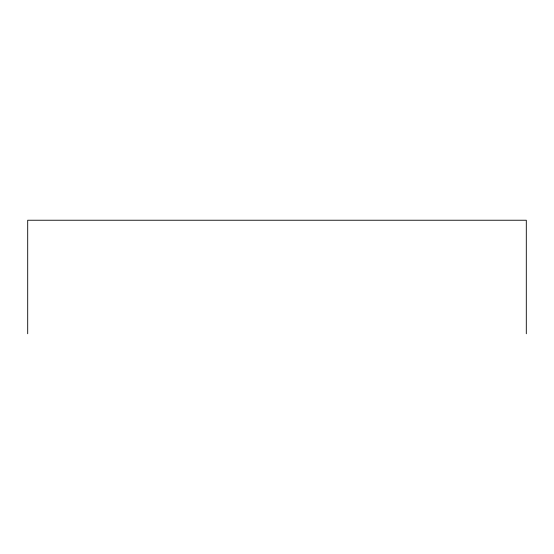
<?xml version="1.0" encoding="UTF-8"?>
<svg xmlns="http://www.w3.org/2000/svg" width="554" height="554" viewBox="0 0 554 554"><rect width="100%" height="100%" fill="white"/><g stroke="black" fill="none" stroke-linecap="round" stroke-linejoin="round"><path stroke-width="0.83" d="M526.3 333.764L526.3 220.236L27.7 220.236L27.7 333.764"/></g></svg>
